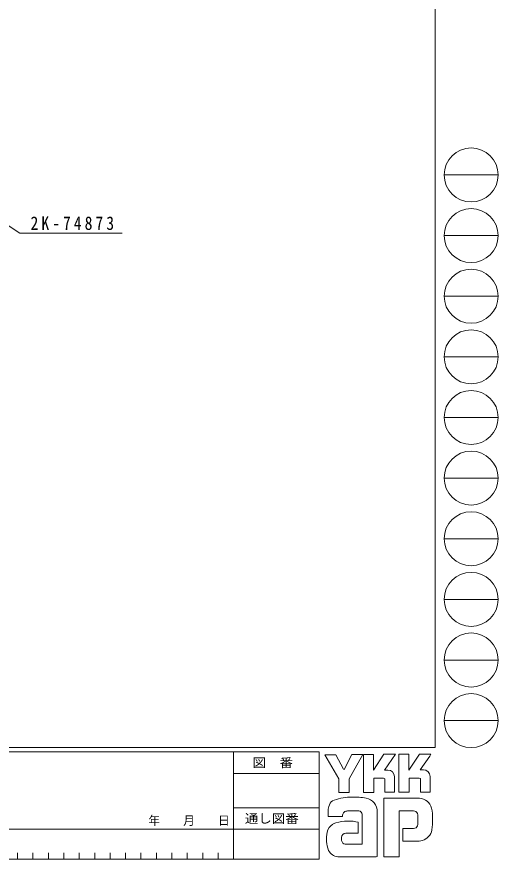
# Model space of a CAD drawing. Units: millimetres on the paper. Extents: x -420 to 373, y -297 to 267.
# Drawn here: x 215.7 to 372.9, y -297 to -22 of the extents above; entities that cross this region are included whole.
import ezdxf
from ezdxf.enums import TextEntityAlignment as Align

# ---------------------------------------------------------------- set-up
doc = ezdxf.new("R2010")
doc.units = ezdxf.units.MM
doc.layers.add('0-1_YKK_ZWAK', color=7, linetype='Continuous', lineweight=9)
doc.layers.add('0-6_YKK_D', color=6, linetype='Continuous', lineweight=9)
doc.styles.add('ＭＳ ゴシック', font='')
doc.styles.get('ＭＳ ゴシック').set_extended_font_data('MS Gothic')

msp = doc.modelspace()

# ---------------------------------------------------------------- linework, layer by layer
at = {"layer": '0-1_YKK_ZWAK'}
for p, q in [((352.3, 264.425), (352.3, -260.575)), ((355.276, -73.591), (372.917, -73.591)), ((355.276, -93.387), (372.917, -93.387)), ((355.276, -113.183), (372.917, -113.183)), ((355.276, -132.979), (372.917, -132.979)), ((355.276, -152.775), (372.917, -152.775)), ((355.276, -172.571), (372.917, -172.571)), ((355.276, -192.367), (372.917, -192.367)), ((355.276, -212.163), (372.917, -212.163)), ((355.276, -231.959), (372.917, -231.959)), ((355.276, -251.755), (372.917, -251.755)), ((352.3, -260.575), (-417.7, -260.575)), ((314.5, -261.975), (-417.7, -261.975)), ((286.5, -261.975), (286.5, -296.975)), ((314.5, -261.975), (314.5, -296.975)), ((316.337, -262.881), (319.851, -262.881)), ((320.932, -270.774), (316.337, -262.881)), ((325.136, -262.773), (322.581, -267.747)), ((328.96, -275.207), (328.96, -262.8)), ((340.474, -262.692), (343.745, -262.692)), ((340.474, -275.099), (340.474, -262.692)), ((347.178, -262.692), (350.962, -262.692)), ((350.583, -263.341), (347.461, -267.801)), ((350.962, -262.692), (350.583, -263.341)), ((286.5, -268.975), (314.5, -268.975)), ((336.879, -267.882), (335.84, -267.882)), ((348.501, -267.801), (347.461, -267.801)), ((335.474, -270.558), (332.284, -270.558)), ((339.042, -270.044), (339.042, -275.126)), ((343.88, -270.531), (343.88, -275.099)), ((347.069, -270.531), (343.88, -270.531)), ((347.502, -270.693), (347.069, -270.531)), ((347.502, -275.072), (347.502, -270.693)), ((350.664, -270.044), (350.664, -275.072)), ((347.124, -277.072), (335.528, -277.072)), ((335.528, -277.072), (335.528, -296.182)), ((343.88, -275.099), (340.474, -275.099)), ((347.502, -275.021), (347.553, -275.072)), ((350.664, -275.072), (347.502, -275.072)), ((286.5, -280.175), (314.5, -280.175)), ((317.418, -283.045), (317.418, -281.116)), ((322.067, -283.045), (317.418, -283.045)), ((327.446, -281.18), (323.748, -281.25)), ((328.527, -292.046), (328.527, -282.316)), ((333.42, -281.559), (333.42, -296.155)), ((340.555, -281.234), (345.204, -281.234)), ((340.555, -296.182), (340.555, -281.234)), ((346.673, -282.732), (346.691, -285.366)), ((185.7, -287.175), (286.5, -287.175)), ((314.5, -287.175), (286.5, -287.175)), ((327.176, -288.505), (323.181, -288.51)), ((341.772, -286.965), (341.772, -291.1)), ((345.313, -286.965), (341.772, -286.965)), ((341.772, -291.1), (347.097, -291.1)), ((347.097, -291.1), (348.178, -290.857)), ((322.905, -292.046), (328.527, -292.046)), ((328.095, -292.046), (328.446, -292.046)), ((328.527, -292.045), (328.528, -292.046)), ((-417.7, -296.975), (314.5, -296.975)), ((215.94, -294.875), (215.94, -296.975)), ((220.98, -294.875), (220.98, -296.975)), ((226.02, -294.875), (226.02, -296.975)), ((231.06, -294.875), (231.06, -296.975)), ((236.1, -294.875), (236.1, -296.975)), ((241.14, -294.875), (241.14, -296.975)), ((246.18, -294.875), (246.18, -296.975)), ((251.22, -294.875), (251.22, -296.975)), ((256.26, -294.875), (256.26, -296.975)), ((261.3, -294.875), (261.3, -296.975)), ((266.34, -294.875), (266.34, -296.975)), ((271.38, -294.875), (271.38, -296.975)), ((276.42, -294.875), (276.42, -296.975)), ((281.46, -294.875), (281.46, -296.975)), ((322.067, -296.236), (320.58, -296.236)), ((333.095, -296.209), (322.067, -296.236)), ((333.42, -296.155), (333.095, -296.209))]:
    msp.add_line(p, q, dxfattribs=at)
for points in [[(319.851, -262.881), (322.364, -267.584), (322.581, -267.747)], [(325.136, -262.773), (328.762, -262.773), (324.229, -270.801)], [(328.96, -262.8), (332.176, -262.8), (332.176, -267.899), (335.555, -262.746)], [(335.555, -262.746), (339.38, -262.746), (335.84, -267.882)], [(343.745, -262.692), (343.745, -267.884), (347.178, -262.692)], [(324.229, -270.801), (324.229, -275.234), (320.932, -275.234), (320.932, -270.774)], [(332.284, -270.558), (332.284, -275.207), (328.96, -275.207)], [(339.042, -275.126), (335.906, -275.126), (335.906, -270.72), (335.474, -270.558)], [(326.473, -284.748), (327.176, -284.91), (327.176, -288.505)], [(335.528, -296.182), (339.771, -296.182), (340.555, -296.182)]]:
    msp.add_lwpolyline(points, dxfattribs=at)
for centre in [(364.096, -73.591), (364.096, -93.387), (364.096, -113.183), (364.096, -132.979), (364.096, -152.775), (364.096, -172.571), (364.096, -192.367), (364.096, -212.163), (364.096, -231.959), (364.096, -251.755)]:
    msp.add_circle(centre, 8.82, dxfattribs=at)
for centre, radius, start, end in [((336.879, -270.044), 2.163, 0.00165, 89.99603), ((348.501, -269.963), 2.163, 0.00165, 89.99603), ((320.106, -280.031), 2.444, 109.02126, 161.51263), ((325.222, -294.376), 17.68, 89.89165, 109.30847), ((325.741, -297.438), 20.748, 78.78009, 91.46938), ((329.03, -281.472), 4.449, 40.66422, 80.31693), ((346.972, -281.416), 4.341, 14.44571, 87.08746), ((322.459, -281.141), 5.037, 158.41083, 179.71774), ((328.809, -281.461), 4.612, 358.78058, 38.76563), ((330.666, -284.163), 20.86, 350.99026, 10.67624), ((324.175, -282.982), 2.109, 138.46381, 181.71359), ((323.615, -282.946), 1.701, 85.50551, 126.78038), ((326.956, -282.729), 1.625, 14.75519, 72.44994), ((345.365, -282.454), 1.229, 16.43123, 96.91661), ((343.031, -283.183), 3.673, 4.93422, 17.03551), ((320.927, -288.903), 3.908, 121.8271, 169.08475), ((324.02, -297.829), 13.309, 79.38097, 112.05824), ((343.01, -285.016), 3.697, 343.6902, 354.75362), ((327.949, -290.37), 11.082, 168.76372, 199.80078), ((323.19, -289.955), 1.445, 90.33952, 178.03638), ((345.314, -285.659), 1.306, 269.95467, 342.90144), ((347.035, -286.72), 4.291, 285.4429, 349.90448), ((324.082, -290.303), 2.369, 171.08202, 216.71922), ((320.94, -292.418), 3.823, 207.31435, 263.59464), ((323.15, -290.54), 1.526, 230.97279, 260.7549)]:
    msp.add_arc(centre, radius, start, end, dxfattribs=at)
at = {"layer": '0-6_YKK_D'}
for p, q in [((156.149, -52.397), (216.677, -92.603)), ((216.677, -92.603), (250.057, -92.603))]:
    msp.add_line(p, q, dxfattribs=at)

# ---------------------------------------------------------------- texts
at = {"layer": '0-1_YKK_ZWAK', "style": 'ＭＳ ゴシック', "width": 1.1}
for s, p in [('図\u3000番', (292.698, -267.837)), ('通し図番', (290.179, -286.06))]:
    msp.add_text(s, height=2.933, dxfattribs=at).set_placement(p, align=Align.BOTTOM_LEFT)
at = {"layer": '0-1_YKK_ZWAK', "insert": (258.676, -286.144), "char_height": 2.933, "attachment_point": 7, "style": 'ＭＳ ゴシック'}
msp.add_mtext('\\T1.2;\\W0.95;年\\~\\~\\~月\\~\\~\\~日', dxfattribs=at)
at = {"layer": '0-6_YKK_D', "color": 3, "insert": (220.177, -91.603), "char_height": 4.399, "attachment_point": 7, "style": 'ＭＳ ゴシック'}
msp.add_mtext('\\T1.39;\\W0.85;2K-74873', dxfattribs=at)

doc.saveas('drawing.dxf')
